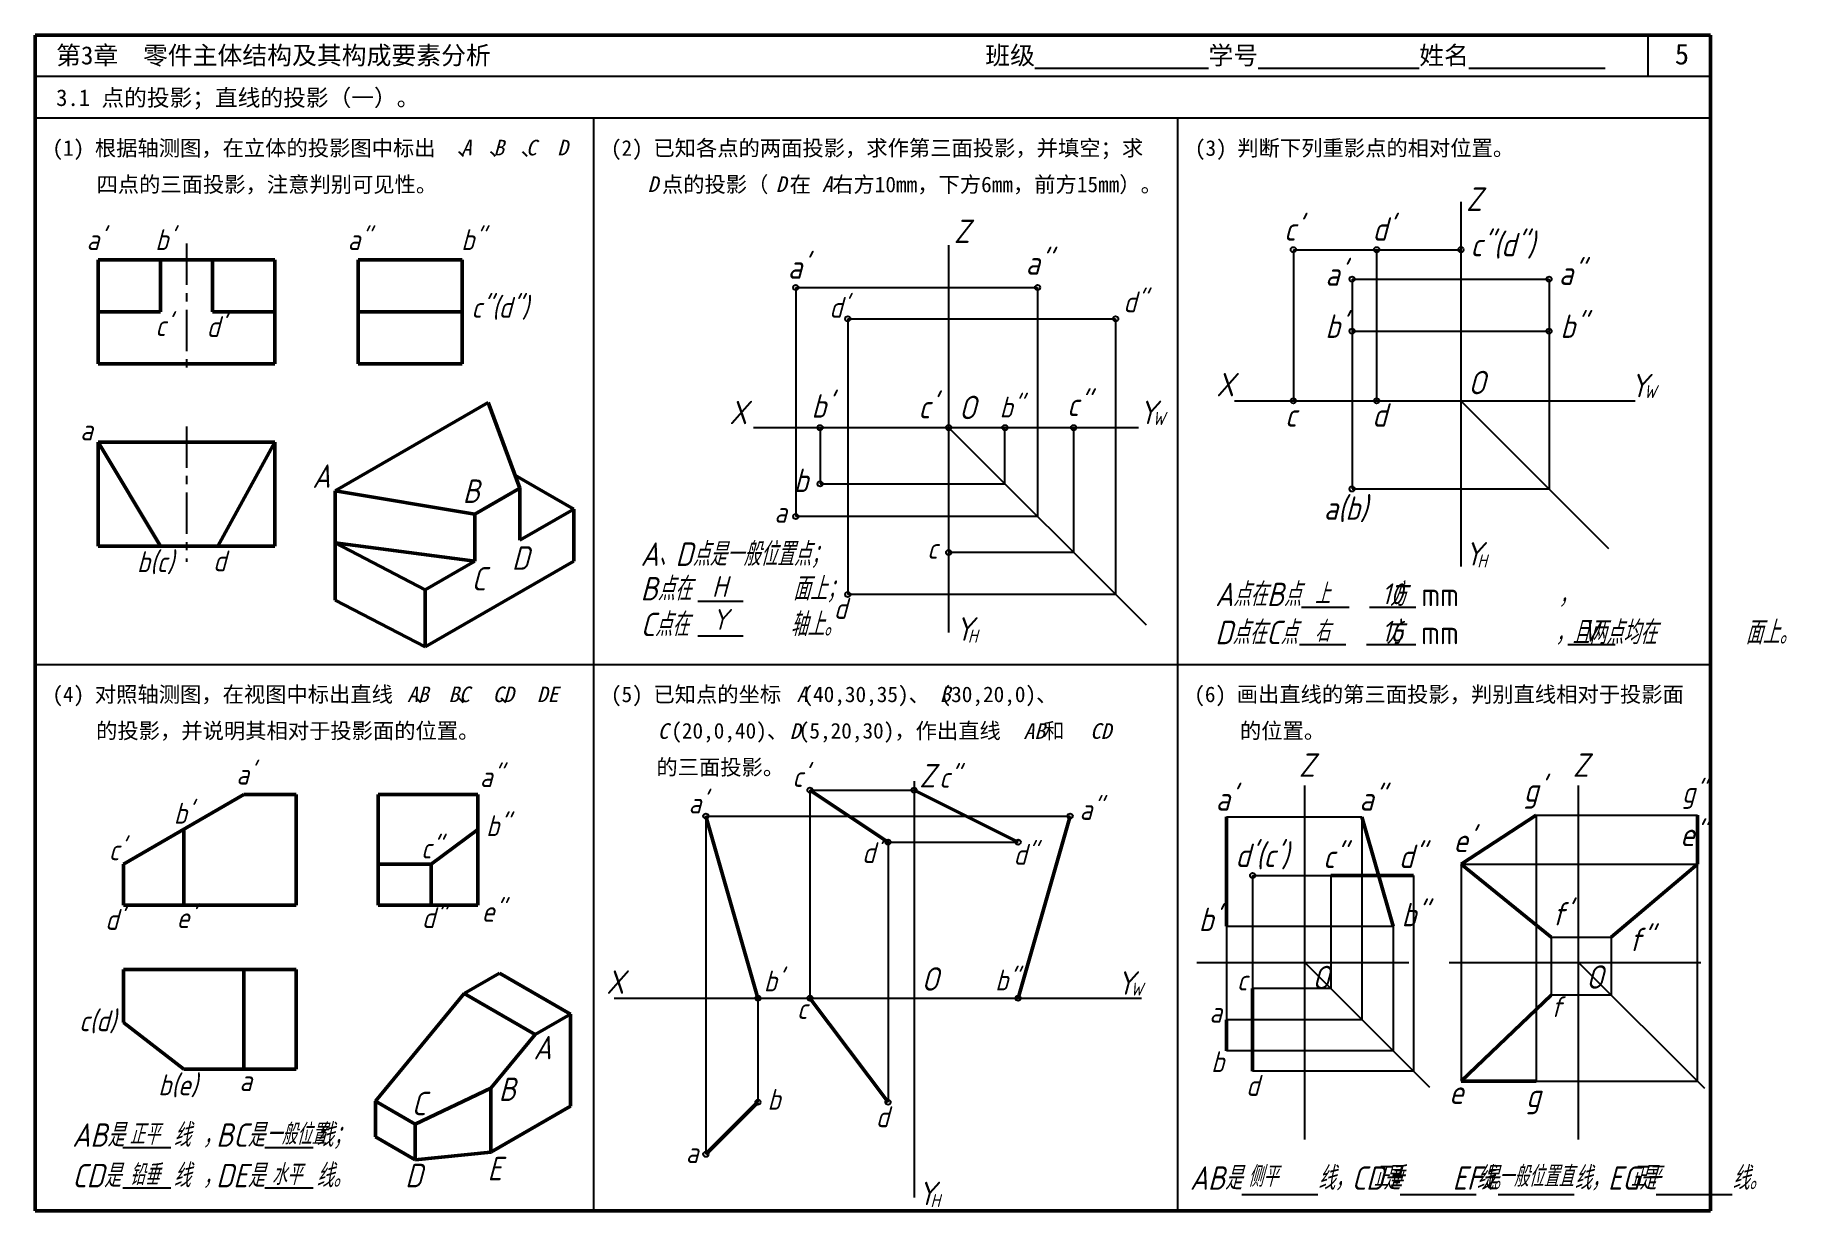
# Model space of a CAD drawing. Header units: millimetres. Extents: x 0 to 337, y 0 to 226.
import ezdxf

# ---------------------------------------------------------------- set-up
doc = ezdxf.new("R2010")
doc.units = ezdxf.units.MM
doc.header["$LTSCALE"] = 0.25
doc.linetypes.add('CENTER', pattern=[50.8, 31.75, -6.35, 6.35, -6.35])
for name, color, linetype in [('点画线层', 7, 'CENTER'), ('答案', 1, 'Continuous'), ('细实线层', 7, 'Continuous')]:
    doc.layers.add(name, color=color, linetype=linetype)
doc.layers.add('粗实线层', color=7, linetype='Continuous', lineweight=50)
doc.styles.get("Standard").update_dxf_attribs({"font": 'gbeitc.shx', "height": 4, "bigfont": 'gbcbig.shx'})
doc.styles.add('单线直体', font='gbenor.shx', dxfattribs={"height": 4.5, "bigfont": 'gbcbig.shx'})
doc.styles.add('宋体', font='SimSun.ttf', dxfattribs={"height": 3})
doc.styles.add('宋体-斜体', font='SimSun.ttf', dxfattribs={"oblique": 15, "height": 3})

msp = doc.modelspace()

# ---------------------------------------------------------------- linework, layer by layer
at = {"lineweight": 50}
for p, q in [((322, 226), (0, 226)), ((0, 226), (0, 0)), ((322, 0), (322, 226)), ((0, 0), (322, 0))]:
    msp.add_line(p, q, dxfattribs=at)
for p, q in [((310, 218), (310, 226)), ((322, 218), (0, 218)), ((322, 210), (0, 210)), ((107.33, 210), (107.33, 0)), ((219.56, 210), (219.56, 0)), ((0, 105), (322, 105))]:
    msp.add_line(p, q)
at = {"layer": '点画线层'}
for p, q in [((29.1, 185.91), (29.1, 160.78)), ((29.1, 150.78), (29.1, 124.78))]:
    msp.add_line(p, q, dxfattribs=at)
at = {"layer": '答案'}
for p, q in [((146.19, 177.46), (146.19, 133.46)), ((192.66, 177.46), (192.66, 133.46)), ((156.19, 171.46), (156.19, 118.46)), ((156.19, 171.46), (207.66, 171.46)), ((207.66, 171.46), (207.66, 118.46)), ((150.86, 150.55), (186.38, 150.55)), ((175.57, 150.55), (175.57, 126.54)), ((186.38, 139.74), (186.38, 150.55)), ((199.58, 150.55), (199.58, 126.54)), ((150.86, 139.74), (186.38, 139.74)), ((192.66, 133.46), (146.19, 133.46)), ((199.58, 126.54), (175.57, 126.54)), ((207.66, 118.46), (156.19, 118.46)), ((148.92, 80.89), (148.92, 40.89)), ((148.92, 80.89), (168.92, 80.89)), ((128.92, 75.89), (128.92, 10.89)), ((128.92, 75.89), (198.92, 75.89)), ((254.99, 75.76), (254.99, 36.76)), ((288.48, 76.09), (319.45, 76.09)), ((233.99, 64.46), (233.99, 42.76)), ((248.99, 64.46), (248.99, 42.76)), ((264.9, 64.46), (264.9, 26.86)), ((319.45, 24.94), (319.45, 66.62)), ((228.99, 54.76), (228.99, 36.76)), ((260.99, 54.76), (260.99, 30.76)), ((291.37, 52.59), (291.37, 41.5)), ((302.89, 52.59), (302.89, 41.5)), ((243.99, 47.76), (267.95, 23.8)), ((296.63, 47.76), (320.82, 23.57)), ((138.92, 40.89), (138.92, 20.89)), ((248.99, 42.76), (233.99, 42.76)), ((302.89, 41.5), (291.37, 41.5)), ((254.99, 36.76), (228.99, 36.76)), ((260.99, 30.76), (228.99, 30.76)), ((264.9, 26.86), (233.99, 26.86)), ((288.48, 24.94), (319.45, 24.94))]:
    msp.add_line(p, q, dxfattribs=at)
at = {"layer": '答案', "lineweight": 50}
for p, q in [((163.92, 70.89), (148.92, 80.89)), ((188.92, 70.89), (168.92, 80.89)), ((138.92, 40.89), (128.92, 75.89)), ((188.92, 40.89), (198.92, 75.89)), ((319.45, 66.62), (319.45, 76.09)), ((148.92, 40.89), (163.92, 20.89)), ((233.99, 26.86), (233.99, 42.76)), ((274.07, 24.94), (291.37, 41.5)), ((228.99, 30.76), (228.99, 36.76)), ((138.92, 20.89), (128.92, 10.89))]:
    msp.add_line(p, q, dxfattribs=at)
at = {"layer": '答案'}
for centre in [(156.19, 171.46), (207.66, 171.46), (186.38, 150.55), (146.19, 133.46), (175.57, 126.54), (156.19, 118.46), (148.92, 80.89), (168.92, 80.89), (128.92, 75.89), (198.92, 75.89), (163.92, 70.89), (188.92, 70.89), (138.92, 40.89), (148.92, 40.89), (188.92, 40.89), (138.92, 20.89), (163.92, 20.89), (128.92, 10.89)]:
    msp.add_circle(centre, 0.5, dxfattribs=at)
at = {"layer": '粗实线层'}
for p, q in [((12.1, 162.78), (12.1, 182.78)), ((12.1, 182.78), (46.1, 182.78)), ((24.1, 172.78), (24.1, 182.78)), ((34.1, 172.78), (34.1, 182.78)), ((46.1, 182.78), (46.1, 162.78)), ((82.1, 182.78), (62.1, 182.78)), ((62.1, 182.78), (62.1, 162.78)), ((82.1, 162.78), (82.1, 182.78)), ((12.1, 172.78), (24.1, 172.78)), ((46.1, 172.78), (34.1, 172.78)), ((62.1, 172.78), (82.1, 172.78)), ((46.1, 162.78), (12.1, 162.78)), ((62.1, 162.78), (82.1, 162.78)), ((57.65, 138.4), (87.09, 155.4)), ((87.09, 155.4), (93.15, 138.9)), ((12.1, 147.78), (12.1, 127.78)), ((46.1, 147.78), (12.1, 147.78)), ((12.1, 147.78), (24.1, 127.78)), ((46.1, 147.78), (35.1, 127.78)), ((46.1, 127.78), (46.1, 147.78)), ((103.55, 134.9), (92.22, 141.44)), ((57.65, 128.4), (57.65, 138.4)), ((57.65, 138.4), (84.49, 133.9)), ((93.15, 138.9), (84.49, 133.9)), ((93.15, 128.9), (93.15, 138.9)), ((103.55, 134.9), (93.15, 128.9)), ((103.55, 124.9), (103.55, 134.9)), ((84.49, 133.9), (84.49, 124.9)), ((57.65, 117.4), (57.65, 128.4)), ((57.65, 128.4), (74.97, 119.4)), ((84.49, 124.9), (57.65, 128.4)), ((12.1, 127.78), (46.1, 127.78)), ((74.97, 108.4), (103.55, 124.9)), ((84.49, 124.9), (74.97, 119.4)), ((74.97, 119.4), (74.97, 108.4)), ((57.65, 117.4), (74.97, 108.4)), ((40.15, 80.05), (17.03, 66.64)), ((50.18, 80.05), (40.15, 80.05)), ((50.18, 58.77), (50.18, 80.05)), ((65.92, 80.05), (65.92, 58.77)), ((85.12, 80.05), (65.92, 80.05)), ((85.12, 58.77), (85.12, 80.05)), ((228.99, 75.76), (228.99, 54.76)), ((254.99, 75.76), (260.99, 54.76)), ((274.07, 66.62), (288.48, 76.09)), ((28.59, 73.34), (28.59, 58.77)), ((85.12, 73.34), (76.12, 66.64)), ((17.03, 66.64), (17.03, 58.77)), ((65.92, 66.64), (76.12, 66.64)), ((76.12, 66.64), (76.12, 58.77)), ((248.99, 64.46), (264.9, 64.46)), ((274.07, 66.62), (291.37, 52.59)), ((319.45, 66.62), (302.89, 52.59)), ((17.03, 58.77), (50.18, 58.77)), ((65.92, 58.77), (85.12, 58.77)), ((17.03, 46.43), (50.18, 46.43)), ((17.03, 46.43), (17.03, 36.23)), ((40.15, 46.43), (40.15, 27.23)), ((50.18, 46.43), (50.18, 27.23)), ((82.44, 41.78), (89.26, 45.72)), ((102.9, 37.85), (89.26, 45.72)), ((65.4, 21.12), (82.44, 41.78)), ((82.44, 41.78), (96.08, 33.91)), ((102.9, 37.85), (96.08, 33.91)), ((102.9, 20.14), (102.9, 37.85)), ((17.03, 36.23), (28.59, 27.23)), ((87.56, 23.58), (96.08, 33.91)), ((28.59, 27.23), (50.18, 27.23)), ((87.56, 23.58), (73.07, 16.69)), ((87.56, 11.28), (87.56, 23.58)), ((274.07, 24.94), (288.48, 24.94)), ((65.4, 14.23), (65.4, 21.12)), ((65.4, 21.12), (73.07, 16.69)), ((87.56, 11.28), (102.9, 20.14)), ((65.4, 14.23), (73.07, 9.8)), ((73.07, 9.8), (73.07, 16.69)), ((87.56, 11.28), (73.07, 9.8))]:
    msp.add_line(p, q, dxfattribs=at)
at = {"layer": '细实线层'}
for p, q in [((274, 193.97), (274, 123.88)), ((175.57, 185.61), (175.57, 111.18)), ((241.81, 184.75), (241.81, 155.71)), ((241.81, 184.75), (274, 184.75)), ((257.81, 184.75), (257.81, 155.71)), ((253.1, 179.1), (290.95, 179.1)), ((253.1, 179.1), (253.1, 138.76)), ((290.95, 179.1), (290.95, 138.76)), ((146.19, 177.46), (192.66, 177.46)), ((253.1, 169.1), (290.95, 169.1)), ((230.53, 155.71), (307.53, 155.71)), ((274, 155.71), (302.4, 127.31)), ((138.04, 150.55), (212.07, 150.55)), ((150.86, 150.55), (150.86, 139.74)), ((175.57, 150.55), (213.5, 112.62)), ((253.1, 138.76), (290.95, 138.76)), ((127.34, 117.22), (136.1, 117.22)), ((243.37, 116.05), (252.52, 116.05)), ((256.44, 116.05), (265.36, 116.05)), ((127.34, 110.56), (136.1, 110.56)), ((242.98, 108.86), (251.92, 108.86)), ((255.87, 108.86), (265.35, 108.86)), ((294.58, 108.86), (303.67, 108.86)), ((168.92, 82.61), (168.92, 2.61)), ((243.99, 13.76), (243.99, 81.76)), ((296.63, 13.76), (296.63, 81.76)), ((228.99, 75.76), (254.99, 75.76)), ((288.48, 76.09), (288.48, 24.94)), ((163.92, 70.89), (163.92, 20.89)), ((163.92, 70.89), (188.92, 70.89)), ((233.99, 64.46), (248.99, 64.46)), ((274.07, 66.62), (319.45, 66.62)), ((274.07, 66.62), (274.07, 24.94)), ((228.99, 54.76), (260.99, 54.76)), ((291.37, 52.59), (302.89, 52.59)), ((223.24, 47.76), (263.99, 47.76)), ((271.73, 47.76), (320.11, 47.76)), ((111.31, 40.89), (212.66, 40.89)), ((16.85, 12.22), (26.12, 12.22)), ((44.17, 12.22), (53.44, 12.22)), ((16.85, 4.44), (26.12, 4.44)), ((44.17, 4.44), (53.44, 4.44))]:
    msp.add_line(p, q, dxfattribs=at)
for centre in [(241.81, 184.75), (257.81, 184.75), (274, 184.75), (253.1, 179.1), (290.95, 179.1), (146.19, 177.46), (192.66, 177.46), (253.1, 169.1), (290.95, 169.1), (241.81, 155.71), (257.81, 155.71), (150.86, 150.55), (175.57, 150.55), (199.58, 150.55), (150.86, 139.74), (253.1, 138.76), (233.99, 64.46)]:
    msp.add_circle(centre, 0.5, dxfattribs=at)

# ---------------------------------------------------------------- texts
at = {"style": '宋体'}
for s, height, p in [('第3章  零件主体结构及其构成要素分析', 3.5, (4.05, 220.35)), ('班级%%U              %%U学号%%U             %%U姓名%%U           ', 3.5, (182.61, 220.35)), ('5', 4, (315.13, 220.35)), ('3.1 点的投影；直线的投影（一）。', 3.2, (4.05, 212.36)), ('(1) 根据轴测图，在立体的投影图中标出  、 、 、 ', 3, (3.33, 202.79)), ('(2) 已知各点的两面投影，求作第三面投影，并填空；求', 3, (110.67, 202.79)), ('(3) 判断下列重影点的相对位置。', 3, (222.89, 202.79)), ('四点的三面投影，注意判别可见性。', 3, (11.81, 195.79)), (' 点的投影（  在  右方10mm，下方6mm，前方15mm）。', 3, (118.43, 195.79)), ('(4) 对照轴测图，在视图中标出直线  、  、  、  ', 3, (3.33, 97.79)), ('(5) 已知点的坐标  (40,30,35)、 (30,20,0)、', 3, (110.67, 97.79)), ('(6) 画出直线的第三面投影，判别直线相对于投影面', 3, (222.77, 97.79)), ('的投影，并说明其相对于投影面的位置。', 3, (11.74, 90.79)), (' (20,0,40)、 (5,20,30)，作出直线    和   ', 3, (120.22, 90.79)), ('的位置。', 3, (231.55, 90.79)), ('的三面投影。', 3, (119.41, 83.79))]:
    msp.add_text(s, height=height, dxfattribs=at).set_placement(p)
at = {"style": '宋体-斜体', "oblique": 15}
for s, p in [('A', (81.85, 202.86)), ('B', (88.09, 202.86)), ('C', (94.33, 202.86)), ('D', (100.36, 202.86)), ('D', (117.72, 195.84)), ('D', (142.36, 195.84)), ('A', (151.23, 195.84)), ('AB', (71.52, 97.79)), ('BC', (79.44, 97.79)), ('CD', (87.93, 97.79)), ('DE', (96.46, 97.79)), ('A', (146.35, 97.79)), ('B', (173.86, 97.79)), ('C', (119.66, 90.73)), ('D', (145.05, 90.73)), ('AB', (189.99, 90.73)), ('CD', (202.76, 90.73))]:
    msp.add_text(s, height=3, dxfattribs=at).set_placement(p)
at = {"layer": '答案'}
for s, p in [("a'", (9.9, 184.68)), ("b'", (23.1, 184.68)), ('a"', (60.07, 184.68)), ('b"', (81.9, 184.68)), ('c"(d")', (83.84, 171.67)), ("d'", (152.62, 171.67)), ('d"', (209.13, 172.72)), ("c'", (23.1, 168.15)), ("d'", (32.96, 167.97)), ('b"', (185.36, 152.49)), ('a', (8.67, 148.1)), ('a', (142.06, 132.27)), ('c', (171.43, 125.34)), ('b(c)', (19.58, 122.77)), ('d', (34.2, 122.94)), ('H', (130.09, 118.02)), ('上', (245.92, 116.61)), ('10', (258.77, 116.61)), ('Y', (130.09, 111.68)), ('d', (153.5, 113.8)), ('右', (245.92, 109.42)), ('16', (258.77, 109.42)), ('V', (297.33, 109.42)), ("a'", (38.67, 81.96)), ('a"', (85.48, 81.45)), ("c'", (145.52, 81.5)), ('c"', (173.74, 81.34)), ("a'", (125.58, 76.39)), ('g"', (316.51, 78.49)), ("b'", (26.67, 74.43)), ('a"', (200.73, 75.17)), ('b"', (86.68, 72.04)), ("c'", (14.16, 67.4)), ('c"', (74.16, 67.74)), ("d'", (158.92, 66.87)), ('d"', (188.03, 66.53)), ("d'", (13.47, 54.03)), ("e'", (27.19, 54.37)), ('d"', (74.33, 54.37)), ('e"', (85.82, 55.57)), ('b"', (184.5, 42.38)), ("b'", (140.05, 42.2)), ('c', (230.95, 42.38)), ('f', (291.28, 37.26)), ('c(d)', (8.46, 34.54)), ('c', (146.4, 36.9)), ('a', (225.66, 36.19)), ('b', (226.01, 26.68)), ('b(e)', (23.67, 22.24)), ('a', (39.27, 23.04)), ('d', (232.72, 22.12)), ('b', (140.75, 19.45)), ('正平', (18.15, 12.76)), ('一般位置', (44.46, 12.76)), ('d', (161.57, 16.1)), ('a', (125.05, 9.22)), ('铅垂', (18.15, 4.98)), ('水平', (45.47, 4.98)), ('侧平', (233.07, 4.64)), ('正垂', (257.24, 4.64)), ('一般位置直', (281.23, 4.64)), ('正平', (306.63, 4.64))]:
    msp.add_text(s, height=4, dxfattribs=at).set_placement(p)
at = {"layer": '细实线层'}
for s, height, p in [('Z', 4.5, (275.02, 192.2)), ('Z', 4.5, (176.58, 186.03)), ("c'", 4.5, (240, 186.47)), ("d'", 4.5, (257.02, 186.47)), ('c"(d")', 4.5, (275.83, 183.47)), ("a''", 4.5, (190.36, 179.96)), ("a'", 4.5, (144.66, 179.15)), ("a'", 4.5, (247.95, 177.8)), ('a"', 4.5, (292.83, 177.99)), ("b'", 4.5, (247.95, 167.79)), ('b"', 4.5, (293.12, 167.79)), ('X', 4.5, (226.99, 156.56)), ('O', 4.5, (275.42, 156.96)), ('Y', 4.5, (306.51, 156.39)), ('W', 2.5, (309.19, 156.22)), ('X', 4.5, (133.42, 151.21)), ("b'", 4.5, (149.2, 152.46)), ("c'", 4.5, (169.74, 152.32)), ('O', 4.5, (177.54, 152.17)), ('c"', 4.5, (198.3, 152.75)), ('Y', 4.5, (212.09, 151.23)), ('d', 4.5, (256.95, 150.72)), ('W', 2.5, (214.77, 151.06)), ('c', 4.5, (240.19, 150.72)), ('A', 4.5, (53.3, 138.98)), ('b', 4.5, (145.78, 138.16)), ('B', 4.5, (82.18, 136.08)), ('a(b)', 4.5, (247.66, 132.83)), ('A、D点是一般位置点；', 4.5, (116.37, 123.98)), ('Y', 4.5, (274.68, 124.05)), ('D', 4.5, (91.63, 123.23)), ('H', 2.5, (277.15, 123.68)), ('C', 4.5, (83.87, 119.26)), ('B点在        面上；', 4.5, (116.37, 117.34)), ('A点在B点       方            ，', 4.5, (226.79, 116.24)), ('C点在        轴上。', 4.5, (116.37, 110.47)), ('Y', 4.5, (176.8, 109.6)), ('H', 2.5, (179.27, 109.23)), ('D点在C点       方            ，且两点均在       面上。', 4.5, (226.79, 108.93)), ('Z', 4.5, (242.89, 83.44)), ('Z', 4.5, (295.52, 83.44)), ('Z', 4.5, (169.94, 81.4)), ("a'", 4.5, (226.88, 76.95)), ('a"', 4.5, (254.49, 76.95)), ("g'", 4.5, (286.09, 78.67)), ("e'", 4.5, (272.57, 68.96)), ('e"', 4.5, (316.13, 70.11)), ("d'(c')", 4.5, (230.66, 66.1)), ('c"', 4.5, (247.5, 65.9)), ('d"', 4.5, (262.08, 65.9)), ("b'", 4.5, (223.63, 53.78)), ('b"', 4.5, (262.61, 54.71)), ("f'", 4.5, (291.54, 54.88)), ('f"', 4.5, (306.31, 49.93)), ('O', 4.5, (298.07, 42.71)), ('X', 4.5, (109.78, 41.74)), ('O', 4.5, (170.34, 42.33)), ('Y', 4.5, (207.84, 41.57)), ('W', 2.5, (210.53, 41.4)), ('O', 4.5, (245.44, 42.61)), ('A', 4.5, (95.78, 29.14)), ('B', 4.5, (89.1, 21.14)), ('e', 4.5, (271.74, 20.58)), ('C', 4.5, (72.36, 18.4)), ('g', 4.5, (286.53, 19.95)), ('AB是', 4.5, (7.15, 12.33)), ('线 ，', 4.5, (26.59, 12.33)), ('BC是', 4.5, (34.79, 12.33)), ('线；', 4.5, (54.02, 12.33)), ('E', 4.5, (86.95, 5.89)), ('CD是', 4.5, (7.15, 4.54)), ('线 ，', 4.5, (26.59, 4.54)), ('DE是', 4.5, (34.79, 4.54)), ('线。', 4.5, (54.02, 4.54)), ('D', 4.5, (71.12, 4.56)), ('AB是%%U      %%U线，CD是%%U      %%U线。', 4.5, (221.94, 4.07)), ('EF是%%U      %%U线，EG是%%U      %%U线。', 4.5, (272.4, 4.07)), ('Y', 4.5, (169.6, 1.12)), ('H', 2.5, (172.07, 0.75))]:
    msp.add_text(s, height=height, dxfattribs=at).set_placement(p)
at = {"layer": '细实线层', "style": '单线直体'}
for p in [(266.42, 116.22), (266.39, 108.9)]:
    msp.add_text('mm', height=4.5, dxfattribs=at).set_placement(p)

doc.saveas('drawing.dxf')
